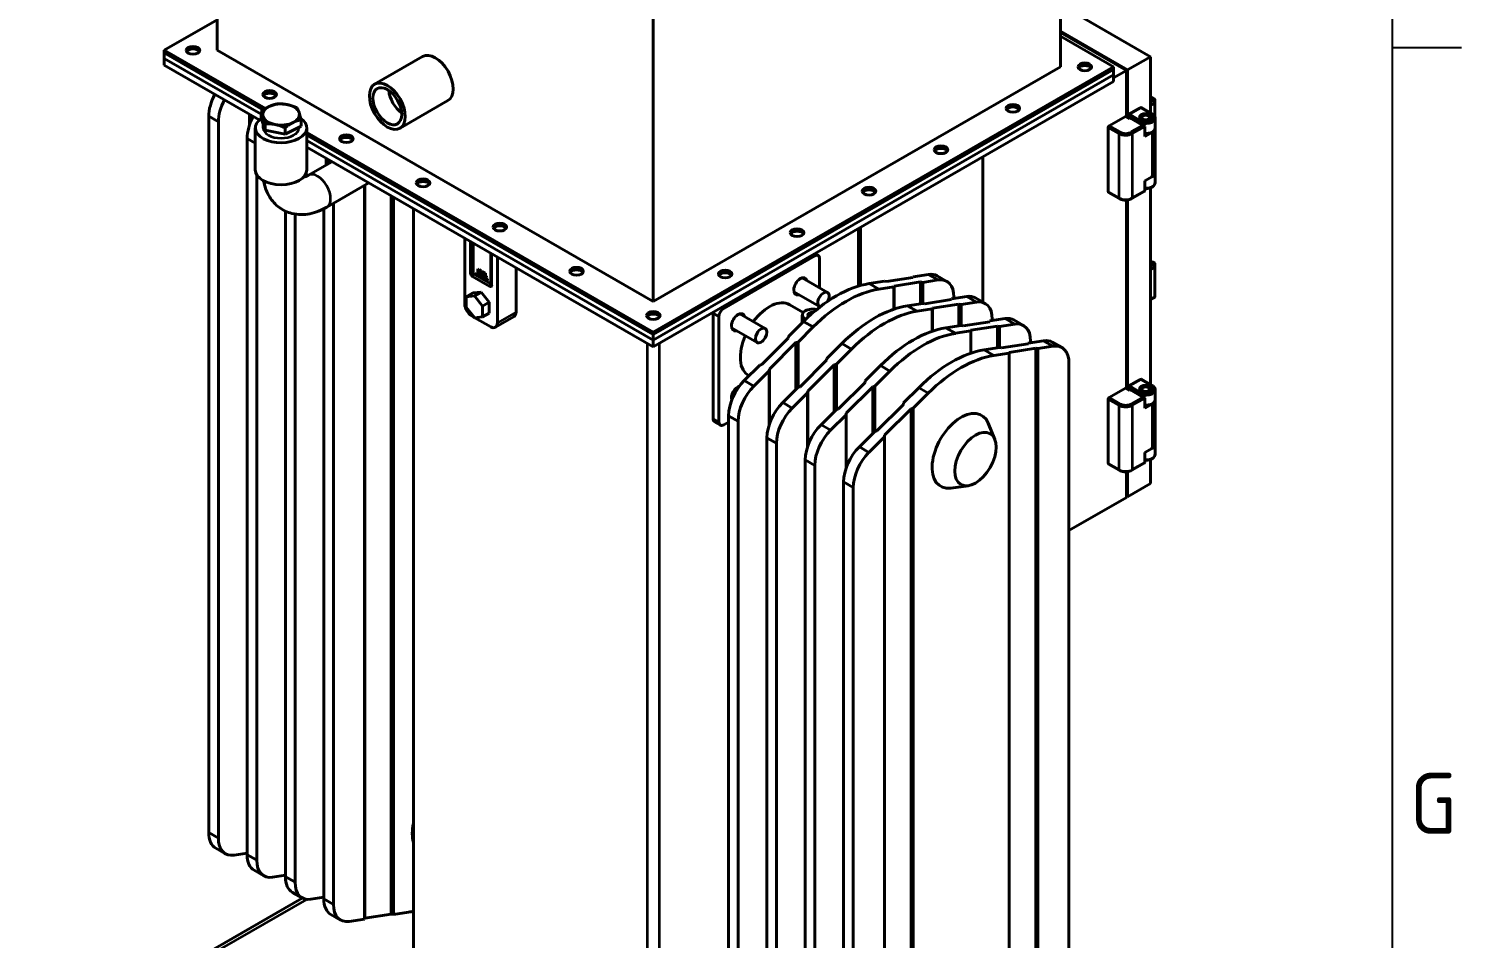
# Model space of a CAD drawing. Header units: millimetres. Extents: x 0 to 4205, y 0 to 2970.
# Drawn here: x 3769.9 to 4122, y 2379.8 to 2603.4 of the extents above; entities that cross this region are included whole.
import ezdxf

# ---------------------------------------------------------------- set-up
doc = ezdxf.new("R2010")
doc.units = ezdxf.units.MM
doc.header["$LTSCALE"] = 5
doc.layers.get('0').update_dxf_attribs({"color": 3, "lineweight": 25})
for name, color, linetype, lineweight in [('가시적인 것(ISO)', 3, 'Continuous', 40), ('가시적인 좁은 것(ISO)', 3, 'Continuous', 35), ('경계(ISO)', 7, 'Continuous', 25)]:
    doc.layers.add(name, color=color, linetype=linetype, lineweight=lineweight)
doc.styles.add('문자 텍스트_M2B', font='isocp.shx')

# ---------------------------------------------------------------- blocks, each defined once
blk = doc.blocks.new('경계 Default Border')
at = {"layer": '경계(ISO)'}
blk.add_line((821, 519.75), (824.4, 519.75), dxfattribs=at)
at = {"layer": '경계(ISO)', "flags": 128}
blk.add_lwpolyline([(20, 20), (20, 574), (821, 574), (821, 20), (20, 20)], dxfattribs=at)
at = {"layer": '경계(ISO)', "color": 2, "insert": (821.878, 481.096), "char_height": 3, "attachment_point": 7, "style": '문자 텍스트_M2B'}
blk.add_mtext('G', dxfattribs=at)

msp = doc.modelspace()

# ---------------------------------------------------------------- linework, layer by layer
at = {"layer": '가시적인 것(ISO)'}
for p, q in [((3816.236, 2598.025), (3816.236, 2665.176)), ((4023.465, 2593.953), (4023.465, 2661.104)), ((3923.386, 2536.322), (3923.386, 2606.03)), ((4045.598, 2596.465), (4023.465, 2609.21)), ((3803.178, 2598.025), (3816.236, 2605.545)), ((4023.465, 2602.695), (4039.941, 2593.207)), ((4023.465, 2602.423), (4039.705, 2593.072)), ((4023.465, 2601.473), (4036.523, 2593.953)), ((3803.178, 2597.399), (3803.178, 2598.025)), ((3828.07, 2583.691), (3803.178, 2598.025)), ((3803.178, 2596.036), (3803.178, 2597.399)), ((3827.578, 2583.348), (3803.178, 2597.399)), ((3827.578, 2583.348), (3803.178, 2597.399)), ((3827, 2582.318), (3803.178, 2596.036)), ((3803.178, 2594.401), (3803.178, 2596.036)), ((3827, 2582.318), (3803.178, 2596.036)), ((3923.386, 2536.322), (3816.236, 2598.025)), ((3866.692, 2596.489), (3854.907, 2589.703)), ((4039.941, 2593.207), (4045.598, 2596.465)), ((4045.598, 2582.69), (4045.598, 2596.465)), ((3803.178, 2594.401), (3826.563, 2580.935)), ((4023.465, 2593.953), (3923.386, 2536.322)), ((4036.523, 2593.953), (3923.386, 2528.802)), ((4036.523, 2593.327), (3923.386, 2528.175)), ((4036.523, 2593.327), (3923.386, 2528.175)), ((4036.523, 2591.964), (3923.386, 2526.813)), ((4036.523, 2591.964), (3923.386, 2526.813)), ((4036.523, 2593.327), (4036.523, 2593.953)), ((4036.523, 2591.964), (4036.523, 2593.327)), ((4036.523, 2591.239), (4039.705, 2593.072)), ((4036.523, 2590.329), (4036.523, 2591.964)), ((4039.705, 2593.072), (4039.705, 2581.628)), ((4039.941, 2581.492), (4039.941, 2593.207)), ((3923.386, 2525.178), (4036.523, 2590.329)), ((3872.93, 2585.657), (3861.145, 2578.87)), ((4046.164, 2586.315), (4045.598, 2586.641)), ((4046.625, 2586.048), (4046.164, 2586.315)), ((4046.658, 2585.99), (4046.658, 2585.072)), ((4046.658, 2581.783), (4046.658, 2585.072)), ((3814.138, 2405.788), (3814.138, 2581.814)), ((3824.155, 2579.694), (3824.155, 2582.321)), ((3824.201, 2582.295), (3824.201, 2579.826)), ((3827, 2581.321), (3827, 2582.9)), ((3827.983, 2578.383), (3827, 2581.321)), ((4039.469, 2581.764), (4035.463, 2579.456)), ((4040.412, 2581.221), (4039.469, 2581.764)), ((4040.177, 2582.306), (4043.005, 2583.935)), ((4040.177, 2581.898), (4040.177, 2582.306)), ((4040.177, 2582.306), (4040.315, 2582.226)), ((4040.177, 2581.898), (4040.177, 2581.357)), ((4043.241, 2583.935), (4040.412, 2582.307)), ((4040.648, 2581.357), (4040.412, 2581.221)), ((4044.045, 2579.513), (4040.814, 2581.373)), ((4043.005, 2583.935), (4043.122, 2583.867)), ((4043.407, 2583.952), (4046, 2582.459)), ((4043.709, 2581.897), (4043.473, 2581.76)), ((4045.129, 2581.897), (4045.366, 2581.76)), ((4046.753, 2578.944), (4046.753, 2581.355)), ((3816.495, 2580.457), (3816.495, 2404.431)), ((3825.577, 2568.625), (3825.577, 2578.98)), ((3827.509, 2578.924), (3827.472, 2579.911)), ((3827.983, 2578.383), (3827.983, 2579.962)), ((3832.894, 2577.405), (3827.983, 2578.383)), ((3836.821, 2579.364), (3832.894, 2577.405)), ((3832.894, 2577.405), (3832.894, 2578.984)), ((3836.311, 2578.924), (3836.318, 2579.113)), ((3836.821, 2579.364), (3836.821, 2580.943)), ((3838.243, 2568.625), (3838.243, 2578.98)), ((3923.386, 2528.802), (3838.243, 2577.833)), ((4035.227, 2579.048), (4035.227, 2563.242)), ((4044.184, 2576.867), (4044.184, 2579.319)), ((4046.069, 2577.953), (4044.184, 2576.867)), ((4046.753, 2578.903), (4046.753, 2568.002)), ((3823.566, 2400.359), (3823.566, 2576.385)), ((3923.386, 2528.175), (3838.243, 2577.206)), ((3923.386, 2528.175), (3838.243, 2577.206)), ((3923.386, 2526.813), (3838.243, 2575.843)), ((3923.386, 2526.813), (3838.243, 2575.843)), ((3838.243, 2574.208), (3923.386, 2525.178)), ((3844.398, 2570.664), (3838.628, 2567.342)), ((3843.012, 2569.866), (3843.012, 2571.462)), ((3843.057, 2571.436), (3843.057, 2569.892)), ((4004.35, 2571.802), (4004.35, 2536.188)), ((3825.923, 2567.435), (3825.923, 2399.001)), ((4044.184, 2565.966), (4046.069, 2567.052)), ((4046.753, 2565.55), (4046.753, 2567.961)), ((3853.482, 2565.433), (3843.153, 2559.485)), ((3852.44, 2384.56), (3852.44, 2564.833)), ((3852.485, 2564.859), (3852.485, 2384.739)), ((4044.184, 2563.514), (4044.184, 2565.966)), ((4045.598, 2515.924), (4045.598, 2564.261)), ((3844.779, 2560.421), (3844.779, 2388.143)), ((3858.994, 2385.748), (3858.994, 2562.259)), ((3859.511, 2561.961), (3859.511, 2385.656)), ((4035.296, 2563.089), (4037.889, 2561.596)), ((4039.705, 2561.221), (4039.705, 2514.862)), ((4039.941, 2514.726), (4039.941, 2561.244)), ((4044.045, 2563.32), (4041.05, 2561.596)), ((3832.994, 2394.929), (3832.994, 2558.498)), ((3835.351, 2557.784), (3835.351, 2393.572)), ((3842.422, 2389.5), (3842.422, 2559.089)), ((3864.461, 2360.446), (3864.461, 2559.111)), ((3974.357, 2540.242), (3974.357, 2554.53)), ((3877.071, 2551.849), (3877.071, 2535.654)), ((3878.485, 2543.288), (3878.485, 2551.035)), ((3879.129, 2550.664), (3879.129, 2543.189)), ((3883.498, 2540.673), (3883.498, 2548.148)), ((3883.67, 2548.049), (3883.67, 2540.302)), ((3885.084, 2531.039), (3885.084, 2547.234)), ((3963.102, 2547.515), (3940.71, 2534.62)), ((3963.934, 2547.596), (3963.125, 2548.062)), ((3964.28, 2539.622), (3964.28, 2546.831)), ((4046.164, 2545.983), (4045.598, 2546.309)), ((4046.625, 2545.716), (4046.164, 2545.983)), ((3883.199, 2540.028), (3878.956, 2542.471)), ((3879.192, 2543.079), (3883.435, 2540.636)), ((3879.958, 2543.46), (3879.934, 2543.447)), ((3879.934, 2543.447), (3879.934, 2543.038)), ((3882.645, 2541.886), (3879.934, 2543.447)), ((3879.934, 2543.038), (3882.645, 2541.477)), ((3879.958, 2543.46), (3882.669, 2541.9)), ((3880.273, 2544.328), (3880.25, 2544.314)), ((3880.25, 2544.314), (3880.25, 2543.633)), ((3880.328, 2544.269), (3880.25, 2544.314)), ((3880.25, 2543.633), (3880.591, 2543.437)), ((3880.273, 2544.328), (3880.352, 2544.283)), ((3880.352, 2544.283), (3880.328, 2544.269)), ((3880.328, 2543.669), (3880.328, 2544.269)), ((3880.352, 2543.682), (3880.328, 2543.669)), ((3880.591, 2543.517), (3880.328, 2543.669)), ((3880.352, 2544.283), (3880.352, 2543.682)), ((3880.352, 2543.682), (3880.615, 2543.531)), ((3880.615, 2543.531), (3880.591, 2543.517)), ((3880.591, 2543.437), (3880.591, 2543.517)), ((3880.615, 2543.45), (3880.591, 2543.437)), ((3880.615, 2543.531), (3880.615, 2543.45)), ((3880.676, 2544.096), (3880.653, 2544.082)), ((3881.022, 2543.87), (3880.653, 2544.082)), ((3880.653, 2544.082), (3880.653, 2543.401)), ((3880.653, 2543.401), (3881.022, 2543.189)), ((3880.676, 2544.096), (3881.045, 2543.884)), ((3880.731, 2543.957), (3881.022, 2543.789)), ((3880.731, 2543.77), (3880.731, 2543.957)), ((3880.755, 2543.784), (3880.731, 2543.77)), ((3881.002, 2543.614), (3880.731, 2543.77)), ((3880.731, 2543.689), (3881.002, 2543.534)), ((3880.731, 2543.437), (3880.731, 2543.689)), ((3880.755, 2543.45), (3880.731, 2543.437)), ((3881.022, 2543.269), (3880.731, 2543.437)), ((3880.755, 2543.943), (3880.755, 2543.784)), ((3880.755, 2543.784), (3881.026, 2543.628)), ((3880.755, 2543.676), (3880.755, 2543.45)), ((3880.755, 2543.45), (3881.045, 2543.283)), ((3881.026, 2543.628), (3881.002, 2543.614)), ((3881.002, 2543.534), (3881.002, 2543.614)), ((3881.026, 2543.547), (3881.002, 2543.534)), ((3881.045, 2543.884), (3881.022, 2543.87)), ((3881.022, 2543.789), (3881.022, 2543.87)), ((3881.045, 2543.803), (3881.022, 2543.789)), ((3881.045, 2543.283), (3881.022, 2543.269)), ((3881.022, 2543.189), (3881.022, 2543.269)), ((3881.045, 2543.202), (3881.022, 2543.189)), ((3881.026, 2543.628), (3881.026, 2543.547)), ((3881.068, 2543.87), (3881.044, 2543.857)), ((3881.044, 2543.857), (3881.247, 2543.059)), ((3881.129, 2543.808), (3881.044, 2543.857)), ((3881.045, 2543.884), (3881.045, 2543.857)), ((3881.045, 2543.854), (3881.045, 2543.803)), ((3881.045, 2543.283), (3881.045, 2543.202)), ((3881.068, 2543.87), (3881.152, 2543.822)), ((3881.152, 2543.822), (3881.129, 2543.808)), ((3881.292, 2543.149), (3881.129, 2543.808)), ((3881.152, 2543.822), (3881.308, 2543.194)), ((3881.247, 2543.059), (3881.332, 2543.01)), ((3881.455, 2543.62), (3881.292, 2543.149)), ((3881.332, 2543.01), (3881.535, 2543.574)), ((3881.356, 2543.024), (3881.332, 2543.01)), ((3881.558, 2543.588), (3881.356, 2543.024)), ((3881.479, 2543.634), (3881.455, 2543.62)), ((3881.535, 2543.574), (3881.455, 2543.62)), ((3881.479, 2543.634), (3881.558, 2543.588)), ((3881.558, 2543.588), (3881.535, 2543.574)), ((3881.615, 2543.556), (3881.591, 2543.542)), ((3881.96, 2543.33), (3881.591, 2543.542)), ((3881.591, 2543.542), (3881.591, 2542.861)), ((3881.591, 2542.861), (3881.96, 2542.648)), ((3881.615, 2543.556), (3881.983, 2543.343)), ((3881.67, 2543.416), (3881.96, 2543.249)), ((3881.67, 2543.23), (3881.67, 2543.416)), ((3881.693, 2543.243), (3881.67, 2543.23)), ((3881.94, 2543.074), (3881.67, 2543.23)), ((3881.67, 2543.149), (3881.94, 2542.993)), ((3881.67, 2542.896), (3881.67, 2543.149)), ((3881.693, 2542.91), (3881.67, 2542.896)), ((3881.96, 2542.729), (3881.67, 2542.896)), ((3881.693, 2543.403), (3881.693, 2543.243)), ((3881.693, 2543.243), (3881.964, 2543.087)), ((3881.693, 2543.136), (3881.693, 2542.91)), ((3881.693, 2542.91), (3881.983, 2542.743)), ((3881.964, 2543.087), (3881.94, 2543.074)), ((3881.94, 2542.993), (3881.94, 2543.074)), ((3881.964, 2543.007), (3881.94, 2542.993)), ((3881.983, 2543.343), (3881.96, 2543.33)), ((3881.96, 2543.249), (3881.96, 2543.33)), ((3881.983, 2543.263), (3881.96, 2543.249)), ((3881.983, 2542.743), (3881.96, 2542.729)), ((3881.96, 2542.648), (3881.96, 2542.729)), ((3881.983, 2542.662), (3881.96, 2542.648)), ((3881.964, 2543.087), (3881.964, 2543.007)), ((3881.983, 2543.343), (3881.983, 2543.263)), ((3881.983, 2542.743), (3881.983, 2542.662)), ((3882.069, 2543.294), (3882.046, 2543.28)), ((3882.046, 2543.28), (3882.046, 2542.599)), ((3882.124, 2543.235), (3882.046, 2543.28)), ((3882.046, 2542.599), (3882.387, 2542.402)), ((3882.069, 2543.294), (3882.148, 2543.249)), ((3882.148, 2543.249), (3882.124, 2543.235)), ((3882.124, 2542.634), (3882.124, 2543.235)), ((3882.148, 2542.648), (3882.124, 2542.634)), ((3882.387, 2542.483), (3882.124, 2542.634)), ((3882.148, 2543.249), (3882.148, 2542.648)), ((3882.148, 2542.648), (3882.411, 2542.496)), ((3882.411, 2542.496), (3882.387, 2542.483)), ((3882.387, 2542.402), (3882.387, 2542.483)), ((3882.411, 2542.416), (3882.387, 2542.402)), ((3882.411, 2542.496), (3882.411, 2542.416)), ((3889.681, 2544.587), (3889.681, 2533.686)), ((3987.261, 2542.37), (3991.045, 2542.957)), ((3995.545, 2541.258), (3993.188, 2542.616)), ((4046.658, 2545.658), (4046.658, 2544.74)), ((4046.658, 2537.427), (4046.658, 2544.74)), ((3882.669, 2541.9), (3882.645, 2541.886)), ((3882.645, 2541.477), (3882.645, 2541.886)), ((3882.669, 2541.491), (3882.645, 2541.477)), ((3882.669, 2541.9), (3882.669, 2541.491)), ((3966.221, 2538.504), (3959.962, 2542.108)), ((3976.467, 2540.696), (3980.19, 2541.274)), ((3982.547, 2539.917), (3978.824, 2539.339)), ((3980.707, 2541.182), (3980.19, 2541.274)), ((3987.216, 2542.191), (3980.707, 2541.182)), ((3982.547, 2539.917), (3982.593, 2540.096)), ((3982.547, 2534.432), (3982.547, 2539.917)), ((3982.593, 2540.096), (3989.102, 2541.105)), ((3982.593, 2534.448), (3982.593, 2540.096)), ((3987.261, 2542.37), (3987.216, 2542.191)), ((3989.102, 2541.105), (3989.102, 2535.764)), ((3989.102, 2541.105), (3989.618, 2541.013)), ((3993.402, 2541.599), (3989.618, 2541.013)), ((3989.618, 2541.013), (3989.618, 2535.845)), ((3879.074, 2538.427), (3877.424, 2537.477)), ((3879.428, 2537.66), (3877.424, 2537.477)), ((3877.424, 2537.477), (3877.424, 2534.802)), ((3879.074, 2538.427), (3881.078, 2538.611)), ((3881.078, 2538.611), (3879.428, 2537.66)), ((3881.431, 2535.169), (3879.428, 2537.66)), ((3881.078, 2538.611), (3883.081, 2536.119)), ((3883.081, 2536.119), (3881.431, 2535.169)), ((3883.081, 2536.119), (3883.081, 2533.445)), ((3960.247, 2533.593), (3956.938, 2535.498)), ((3964.225, 2535.038), (3957.966, 2538.642)), ((3985.895, 2535.267), (3989.618, 2535.845)), ((3990.135, 2535.752), (3989.618, 2535.845)), ((3996.644, 2536.762), (3990.135, 2535.752)), ((3992.021, 2534.667), (3998.53, 2535.676)), ((3996.69, 2536.941), (3996.644, 2536.762)), ((3996.69, 2536.941), (4000.473, 2537.527)), ((3997.279, 2537.032), (3997.279, 2537.43)), ((3998.53, 2535.676), (3998.53, 2530.335)), ((3998.53, 2535.676), (3999.047, 2535.584)), ((4002.83, 2536.17), (3999.047, 2535.584)), ((3999.047, 2535.584), (3999.047, 2530.415)), ((4004.973, 2535.829), (4002.616, 2537.186)), ((4046.164, 2537.102), (4045.598, 2536.776)), ((4046.625, 2537.369), (4046.164, 2537.102)), ((3877.424, 2534.802), (3879.428, 2532.311)), ((3878.721, 2532.797), (3879.31, 2532.457)), ((3879.428, 2532.311), (3881.431, 2532.495)), ((3879.545, 2532.322), (3883.435, 2530.082)), ((3881.431, 2532.495), (3881.431, 2535.169)), ((3883.081, 2533.445), (3881.431, 2532.495)), ((3884.599, 2529.968), (3889.195, 2532.614)), ((3938.117, 2507.504), (3938.117, 2533.393)), ((3939.532, 2532.579), (3939.532, 2506.69)), ((3950.901, 2529.681), (3944.642, 2533.286)), ((3960.013, 2531.082), (3960.013, 2532.984)), ((3964.28, 2534.902), (3964.28, 2535.009)), ((3991.975, 2534.487), (3988.252, 2533.91)), ((3991.975, 2534.487), (3992.021, 2534.667)), ((3991.975, 2529.003), (3991.975, 2534.487)), ((3992.021, 2529.018), (3992.021, 2534.667)), ((4006.118, 2531.512), (4009.901, 2532.098)), ((4006.707, 2531.603), (4006.707, 2532.001)), ((3923.386, 2528.175), (3923.386, 2528.802)), ((3948.905, 2526.215), (3942.646, 2529.819)), ((3956.62, 2527.701), (3960.344, 2531.412)), ((3962.701, 2530.055), (3958.977, 2526.343)), ((3995.323, 2529.838), (3999.047, 2530.415)), ((4001.404, 2529.058), (3997.68, 2528.481)), ((3999.563, 2530.323), (3999.047, 2530.415)), ((4006.072, 2531.332), (3999.563, 2530.323)), ((4001.404, 2529.058), (4001.449, 2529.237)), ((4001.404, 2523.574), (4001.404, 2529.058)), ((4001.449, 2529.237), (4007.958, 2530.246)), ((4001.449, 2523.589), (4001.449, 2529.237)), ((4006.118, 2531.512), (4006.072, 2531.332)), ((4007.958, 2530.246), (4007.958, 2524.906)), ((4007.958, 2530.246), (4008.475, 2530.154)), ((4012.258, 2530.741), (4008.475, 2530.154)), ((4008.475, 2530.154), (4008.475, 2524.986)), ((4014.401, 2530.4), (4012.044, 2531.757)), ((3923.386, 2526.813), (3923.386, 2528.175)), ((3923.386, 2525.178), (3923.386, 2526.813)), ((3956.575, 2527.285), (3950.066, 2520.797)), ((3951.951, 2519.711), (3958.461, 2526.199)), ((3956.62, 2527.701), (3956.575, 2527.285)), ((3958.461, 2526.199), (3958.977, 2526.343)), ((3958.461, 2526.199), (3958.461, 2514.709)), ((3958.977, 2526.343), (3958.977, 2515.224)), ((3966.048, 2522.271), (3969.772, 2525.983)), ((4004.751, 2524.409), (4008.475, 2524.986)), ((4008.991, 2524.894), (4008.475, 2524.986)), ((4015.5, 2525.903), (4008.991, 2524.894)), ((4010.877, 2523.808), (4017.386, 2524.817)), ((4015.546, 2526.082), (4015.5, 2525.903)), ((4015.546, 2526.082), (4019.329, 2526.669)), ((4016.135, 2526.174), (4016.135, 2526.572)), ((4017.386, 2524.817), (4017.386, 2332.566)), ((4017.386, 2524.817), (4017.903, 2524.725)), ((4021.686, 2525.312), (4017.903, 2524.725)), ((4023.829, 2524.97), (4021.472, 2526.328)), ((3966.003, 2521.856), (3959.494, 2515.368)), ((3966.048, 2522.271), (3966.003, 2521.856)), ((3972.129, 2524.625), (3968.405, 2520.914)), ((4010.832, 2523.629), (4007.108, 2523.051)), ((4010.832, 2523.629), (4010.877, 2523.808)), ((4010.832, 2325.663), (4010.832, 2523.629)), ((4010.877, 2326.078), (4010.877, 2523.808)), ((4017.903, 2524.725), (4017.903, 2332.71)), ((3945.766, 2516.882), (3949.549, 2520.653)), ((3946.897, 2518.009), (3946.874, 2518.022)), ((3951.906, 2519.296), (3948.123, 2515.525)), ((3950.066, 2520.797), (3949.549, 2520.653)), ((3951.906, 2519.296), (3951.951, 2519.711)), ((3951.906, 2506.127), (3951.906, 2519.296)), ((3951.951, 2506.259), (3951.951, 2519.711)), ((3961.379, 2514.282), (3967.889, 2520.77)), ((3967.889, 2520.77), (3968.405, 2520.914)), ((3967.889, 2520.77), (3967.889, 2509.28)), ((3968.405, 2520.914), (3968.405, 2509.794)), ((3975.476, 2516.842), (3979.2, 2520.553)), ((3981.557, 2519.196), (3977.833, 2515.485)), ((4025.563, 2345.116), (4025.563, 2521.142)), ((3955.194, 2511.453), (3958.977, 2515.224)), ((3959.494, 2515.368), (3958.977, 2515.224)), ((3961.334, 2513.866), (3961.379, 2514.282)), ((3961.379, 2500.83), (3961.379, 2514.282)), ((3975.431, 2516.426), (3968.922, 2509.939)), ((3970.807, 2508.853), (3977.317, 2515.341)), ((3975.476, 2516.842), (3975.431, 2516.426)), ((3977.317, 2515.341), (3977.833, 2515.485)), ((3977.317, 2515.341), (3977.317, 2503.85)), ((3977.833, 2515.485), (3977.833, 2504.365)), ((3984.904, 2511.413), (3988.628, 2515.124)), ((4039.469, 2514.997), (4035.463, 2512.69)), ((4040.412, 2514.454), (4039.469, 2514.997)), ((4040.177, 2515.54), (4043.005, 2517.169)), ((4040.177, 2515.132), (4040.177, 2515.54)), ((4040.177, 2515.54), (4040.315, 2515.46)), ((4040.177, 2515.132), (4040.177, 2514.59)), ((4043.241, 2517.169), (4040.412, 2515.54)), ((4040.648, 2514.59), (4040.412, 2514.454)), ((4044.045, 2512.746), (4040.814, 2514.607)), ((4043.005, 2517.169), (4043.122, 2517.101)), ((4043.407, 2517.185), (4046, 2515.692)), ((4043.709, 2515.131), (4043.473, 2514.994)), ((4045.129, 2515.131), (4045.366, 2514.994)), ((4046.753, 2512.177), (4046.753, 2514.589)), ((3942.671, 2512.091), (3942.646, 2512.106)), ((3961.334, 2513.866), (3957.551, 2510.096)), ((3961.334, 2500.698), (3961.334, 2513.866)), ((3984.859, 2510.997), (3978.35, 2504.509)), ((3984.904, 2511.413), (3984.859, 2510.997)), ((3990.985, 2513.767), (3987.261, 2510.055)), ((4035.227, 2512.282), (4035.227, 2496.476)), ((4044.184, 2510.1), (4044.184, 2512.553)), ((4046.069, 2511.186), (4044.184, 2510.1)), ((4046.753, 2512.136), (4046.753, 2501.236)), ((3941.889, 2332.221), (3941.889, 2508.248)), ((3964.622, 2506.024), (3968.405, 2509.794)), ((3970.762, 2508.437), (3966.979, 2504.667)), ((3968.922, 2509.939), (3968.405, 2509.794)), ((3970.762, 2508.437), (3970.807, 2508.853)), ((3970.762, 2495.269), (3970.762, 2508.437)), ((3970.807, 2495.4), (3970.807, 2508.853)), ((3980.236, 2503.424), (3986.745, 2509.911)), ((3986.745, 2509.911), (3987.261, 2510.055)), ((3986.745, 2509.911), (3986.745, 2312.182)), ((3987.261, 2510.055), (3987.261, 2312.09)), ((3939.879, 2505.924), (3938.464, 2506.739)), ((3940.71, 2506.006), (3941.889, 2506.685)), ((3944.246, 2506.89), (3944.246, 2330.864)), ((3974.05, 2500.595), (3977.833, 2504.365)), ((3978.35, 2504.509), (3977.833, 2504.365)), ((4007.334, 2502.42), (4005.704, 2506.398)), ((3951.317, 2326.792), (3951.317, 2502.818)), ((3953.674, 2501.461), (3953.674, 2325.435)), ((3980.19, 2503.008), (3976.407, 2499.237)), ((3980.19, 2503.008), (3980.236, 2503.424)), ((3980.19, 2310.993), (3980.19, 2503.008)), ((3980.236, 2311.173), (3980.236, 2503.424)), ((4044.184, 2499.2), (4046.069, 2500.286)), ((4046.753, 2498.783), (4046.753, 2501.195)), ((3960.745, 2321.363), (3960.745, 2497.389)), ((4044.184, 2496.747), (4044.184, 2499.2)), ((4045.598, 2491.546), (4045.598, 2497.495)), ((3963.102, 2496.032), (3963.102, 2320.005)), ((4035.296, 2496.323), (4037.889, 2494.83)), ((4039.705, 2494.455), (4039.705, 2488.153)), ((4039.941, 2488.289), (4039.941, 2494.477)), ((4044.045, 2496.554), (4041.05, 2494.83)), ((3970.173, 2315.933), (3970.173, 2491.96)), ((3972.53, 2490.603), (3972.53, 2314.576)), ((4000.78, 2491.038), (3996.521, 2490.45)), ((4039.941, 2488.289), (4045.598, 2491.546)), ((4025.563, 2480.009), (4039.705, 2488.153)), ((4039.705, 2488.424), (4039.941, 2488.289)), ((3815.872, 2401.96), (3818.229, 2400.602)), ((3820.372, 2400.261), (3823.566, 2400.756)), ((3825.3, 2396.53), (3827.657, 2395.173)), ((3829.8, 2394.832), (3832.994, 2395.327)), ((3834.728, 2391.101), (3837.085, 2389.744)), ((3837.135, 2389.716), (3792.655, 2364.101)), ((3839.228, 2389.403), (3842.422, 2389.898)), ((3844.156, 2385.672), (3846.513, 2384.314)), ((3848.657, 2383.973), (3852.44, 2384.56)), ((3852.485, 2384.739), (3852.44, 2384.56)), ((3858.994, 2385.748), (3852.485, 2384.739)), ((3859.511, 2385.656), (3858.994, 2385.748)), ((3859.511, 2385.656), (3863.234, 2386.234))]:
    msp.add_line(p, q, dxfattribs=at)
for centre, start, end in [((4046.131, 2586.257), 59.92841, 60.06401), ((4046.592, 2585.99), 0, 59.92841), ((4046.131, 2545.925), 59.92841, 60.06401), ((4046.592, 2545.658), 0, 59.92841), ((4046.592, 2537.427), 300.07159, 0)]:
    msp.add_arc(centre, 0.0667, start, end, dxfattribs=at)
for centre, major_axis, ratio in [((3810.249, 2598.025), (-1.667, 0), 0.5758617), ((4029.452, 2593.953), (-1.667, 0), 0.5758617), ((3858.026, 2584.287), (-3.119, 5.416), 0.5780931), ((3858.026, 2584.287), (-2.496, 4.334), 0.5780931), ((3829.105, 2587.167), (-1.667, 0), 0.5758617), ((4011.774, 2583.774), (-1.667, 0), 0.5758617), ((4044.419, 2581.628), (1.5, 0), 0.5758617), ((4044.419, 2581.492), (1, 0), 0.5758617), ((3847.961, 2576.308), (-1.667, 0), 0.5758617), ((3994.097, 2573.594), (-1.667, 0), 0.5758617), ((3866.818, 2565.45), (-1.667, 0), 0.5758617), ((3976.419, 2563.414), (-1.667, 0), 0.5758617), ((3885.674, 2554.591), (-1.667, 0), 0.5758617), ((3958.741, 2553.234), (-1.667, 0), 0.5758617), ((3904.53, 2543.733), (-1.667, 0), 0.5758617), ((3941.064, 2543.054), (-1.667, 0), 0.5758617), ((3923.386, 2532.874), (-1.667, 0), 0.5758617), ((3949.903, 2527.948), (0.998, 1.733), 0.5780931), ((4044.419, 2514.862), (1.5, 0), 0.5758617), ((4044.419, 2514.725), (1, 0), 0.5758617), ((4002.582, 2497.578), (-3.591, -6.236), 0.5780931)]:
    msp.add_ellipse(centre, major_axis=major_axis, ratio=ratio, dxfattribs=at)
for centre, major_axis, ratio, start_param, end_param in [((3810.249, 2597.399), (-1.667, 0), 0.5758617, 3.4742221, 5.9505558), ((3810.249, 2597.399), (1.667, 0), 0.5758617, 0.3326295, 2.8089632), ((3869.811, 2591.073), (-3.119, 5.416), 0.5780931, 3.1415927, 6.2831853), ((4029.452, 2593.327), (-1.667, 0), 0.5758617, 3.4742221, 5.9505558), ((4029.452, 2593.327), (1.667, 0), 0.5758617, 0.3326295, 2.8089632), ((3820.031, 2585.208), (4.159, 7.222), 0.5780931, 1.6240219, 2.3542608), ((3822.388, 2583.85), (-4.159, -7.222), 0.5780931, 4.7656146, 5.4958534), ((3829.105, 2586.54), (-1.667, 0), 0.5758617, 3.4742221, 5.9505558), ((3829.105, 2586.54), (1.667, 0), 0.5758617, 0.3326295, 2.8089632), ((3831.91, 2582.25), (-4.5, 0), 0.5758617, 4.3792454, 5.4264429), ((3831.91, 2582.25), (4.5, 0), 0.5758617, 0.1904552, 1.2376527), ((3861.819, 2586.471), (-2.412, 4.188), 0.5780931, 0.8643981, 2.2771945), ((3829.459, 2579.778), (4.159, 7.222), 0.5780931, 1.6240219, 2.3542608), ((3831.91, 2578.98), (-6.333, 0), 0.5758617, 5.5970834, 10.1326567), ((3831.91, 2582.25), (-4.5, 0), 0.5758617, 5.4264429, 6.4736405), ((3831.91, 2582.25), (-4.5, 0), 0.5758617, 0.1904552, 1.2376527), ((3831.91, 2582.25), (4.5, 0), 0.5758617, 5.4264429, 6.4736405), ((4011.774, 2583.147), (-1.667, 0), 0.5758617, 3.4742221, 5.9505558), ((4011.774, 2583.147), (1.667, 0), 0.5758617, 0.3326295, 2.8089632), ((4040.412, 2582.034), (-0.166, -0.289), 0.5780931, 3.9250571, 5.4958534), ((4040.648, 2581.084), (0.166, 0.289), 0.5780931, 0, 0.7834645), ((4044.419, 2581.492), (-1.333, 0), 0.5758617, 2.4212129, 7.0035651), ((4044.419, 2581.219), (-1.333, 0), 0.5758617, 5.5016397, 6.1047787), ((4043.241, 2583.663), (0.166, 0.289), 0.5780931, 0, 0.7834645), ((4044.419, 2581.219), (1.333, 0), 0.5758617, 0.1784066, 0.7815456), ((3831.91, 2582.25), (4.5, 0), 0.5758617, 4.3792454, 5.4264429), ((4035.463, 2579.184), (-0.166, -0.289), 0.5780931, 3.9250571, 5.4958534), ((4043.712, 2579.319), (-0.471, 0), 0.5780931, 3.1415927, 4.712389), ((4044.419, 2578.944), (2.333, 0), 0.5758617, 4.6112011, 6.2831853), ((4044.419, 2578.903), (2.333, 0), 0.5758617, 5.4977871, 6.2983969), ((3847.961, 2575.682), (-1.667, 0), 0.5758617, 3.4742221, 5.9505558), ((3847.961, 2575.682), (1.667, 0), 0.5758617, 0.3326295, 2.8089632), ((3848.315, 2568.92), (4.159, 7.222), 0.5780931, 1.6240219, 1.7267624), ((3994.097, 2572.967), (-1.667, 0), 0.5758617, 3.4742221, 5.9505558), ((3994.097, 2572.967), (1.667, 0), 0.5758617, 0.3326295, 2.8089632), ((3831.91, 2568.625), (6.333, 0), 0.5758617, 3.1415927, 6.2831853), ((4044.419, 2567.961), (2.333, 0), 0.5758617, 5.2899931, 6.2983969), ((4044.419, 2568.002), (2.333, 0), 0.5758617, 5.4977871, 6.2831853), ((3866.818, 2564.823), (-1.667, 0), 0.5758617, 3.4742221, 5.9505558), ((3866.818, 2564.823), (1.667, 0), 0.5758617, 0.3326295, 2.8089632), ((3976.419, 2562.787), (-1.667, 0), 0.5758617, 3.4742221, 5.9505558), ((3976.419, 2562.787), (1.667, 0), 0.5758617, 0.3326295, 2.8089632), ((4043.712, 2563.514), (-0.471, 0), 0.5780931, 2.3542608, 3.1415927), ((4035.463, 2563.378), (-0.166, -0.289), 0.5780931, 5.4958534, 6.2831853), ((3885.674, 2553.964), (-1.667, 0), 0.5758617, 3.4742221, 5.9505558), ((3885.674, 2553.964), (1.667, 0), 0.5758617, 0.3326295, 2.8089632), ((3958.741, 2552.607), (-1.667, 0), 0.5758617, 3.4742221, 5.9505558), ((3958.741, 2552.607), (1.667, 0), 0.5758617, 0.3326295, 2.8089632), ((3963.102, 2546.152), (0.832, 1.444), 0.5780931, 5.4958534, 7.0666498), ((3878.956, 2543.016), (-0.333, 0.578), 0.5780931, 0.7873319, 2.3581282), ((3879.192, 2543.152), (0.0446, -0.0774), 0.5780931, 3.9289245, 5.4997209), ((3904.53, 2543.106), (-1.667, 0), 0.5758617, 3.4742221, 5.9505558), ((3904.53, 2543.106), (1.667, 0), 0.5758617, 0.3326295, 2.8089632), ((3941.064, 2542.427), (-1.667, 0), 0.5758617, 3.4742221, 5.9505558), ((3941.064, 2542.427), (1.667, 0), 0.5758617, 0.3326295, 2.8089632), ((3959.566, 2540.028), (-1.164, -2.022), 0.5780931, 2.6004931, 6.8242848), ((3989.029, 2535.394), (4.159, 7.222), 0.5780931, 0, 0.4343986), ((3883.199, 2540.573), (0.333, -0.578), 0.5780931, 5.4997209, 7.0705172), ((3883.435, 2540.709), (0.0446, -0.0774), 0.5780931, 5.4997209, 7.0705172), ((3968.405, 2510.446), (16.634, 28.886), 0.5780931, 0.4343986, 1.1325303), ((3970.762, 2509.089), (-16.634, -28.886), 0.5780931, 3.5759913, 4.274123), ((3991.386, 2534.037), (4.159, 7.222), 0.5780931, 5.4958534, 6.7175839), ((3878.721, 2534.704), (-1.164, 2.022), 0.5780931, 0.7873319, 2.3581282), ((3951.906, 2526.76), (5.032, 8.738), 0.5780931, 0, 1.3681265), ((3965.223, 2536.771), (-0.998, -1.733), 0.5780931, 1.6878623, 6.4220978), ((3998.457, 2529.965), (4.159, 7.222), 0.5780931, 0, 0.4343986), ((4000.814, 2528.608), (4.159, 7.222), 0.5780931, 5.4958534, 6.7175839), ((3888.031, 2534.636), (1.164, -2.022), 0.5780931, 0, 0.7873319), ((3923.386, 2532.247), (-1.667, 0), 0.5758617, 3.4742221, 5.9505558), ((3923.386, 2532.247), (1.667, 0), 0.5758617, 0.3326295, 2.8089632), ((3939.296, 2534.072), (0.832, 1.444), 0.5780931, 2.1564748, 2.3542608), ((3940.71, 2533.257), (-0.832, -1.444), 0.5780931, 3.9250571, 5.4958534), ((3944.246, 2531.206), (-1.164, -2.022), 0.5780931, 2.6004931, 6.8242848), ((3962.513, 2532.984), (-2.5, 0), 0.5758617, 4.2941959, 7.1262345), ((3962.513, 2532.984), (-1.108, 0), 0.5758617, 4.5324891, 6.8892437), ((3977.833, 2505.017), (16.634, 28.886), 0.5780931, 0.4343986, 1.1325303), ((3980.19, 2503.659), (-16.634, -28.886), 0.5780931, 3.5759913, 4.274123), ((4007.885, 2524.536), (4.159, 7.222), 0.5780931, 0, 0.4343986), ((3883.435, 2531.99), (1.164, -2.022), 0.5780931, 5.4997209, 7.0705172), ((3987.261, 2499.588), (16.634, 28.886), 0.5780931, 0.4343986, 1.1325303), ((3989.618, 2498.23), (-16.634, -28.886), 0.5780931, 3.5759913, 4.274123), ((4010.242, 2523.178), (4.159, 7.222), 0.5780931, 5.4958534, 6.7175839), ((3951.906, 2526.76), (-5.032, -8.738), 0.5780931, 4.9090635, 6.2831853), ((4017.313, 2519.106), (4.159, 7.222), 0.5780931, 0, 0.4343986), ((4019.67, 2517.749), (4.159, 7.222), 0.5780931, 5.4958534, 6.7175839), ((3996.69, 2494.158), (16.634, 28.886), 0.5780931, 0.4343986, 1.1325303), ((3999.047, 2492.801), (-16.634, -28.886), 0.5780931, 3.5759913, 4.274123), ((3947.781, 2511.641), (4.159, 7.222), 0.5780931, 1.1325303, 2.3542608), ((3944.246, 2513.492), (1.164, 2.022), 0.5780931, 0.5573969, 2.6306278), ((3950.138, 2510.284), (-4.159, -7.222), 0.5780931, 4.274123, 5.4958534), ((4040.412, 2515.268), (-0.166, -0.289), 0.5780931, 3.9250571, 5.4958534), ((4040.648, 2514.318), (0.166, 0.289), 0.5780931, 0, 0.7834645), ((4044.419, 2514.725), (-1.333, 0), 0.5758617, 2.4212129, 7.0035651), ((4044.419, 2514.453), (-1.333, 0), 0.5758617, 5.5016397, 6.1047787), ((4043.241, 2516.897), (0.166, 0.289), 0.5780931, 0, 0.7834645), ((4044.419, 2514.453), (1.333, 0), 0.5758617, 0.1784066, 0.7815456), ((3957.209, 2506.212), (4.159, 7.222), 0.5780931, 1.1325303, 2.3542608), ((4035.463, 2512.417), (-0.166, -0.289), 0.5780931, 3.9250571, 5.4958534), ((4043.712, 2512.553), (-0.471, 0), 0.5780931, 3.1415927, 4.712389), ((4044.419, 2512.177), (2.333, 0), 0.5758617, 4.6112011, 6.2831853), ((4044.419, 2512.136), (2.333, 0), 0.5758617, 5.4977871, 6.2983969), ((3939.296, 2508.183), (-0.832, -1.444), 0.5780931, 5.4958534, 6.2831853), ((3959.566, 2504.854), (-4.159, -7.222), 0.5780931, 4.274123, 5.4958534), ((3999.047, 2499.614), (-5.032, -8.738), 0.5780931, 2.7201942, 6.7045838), ((3940.71, 2507.368), (-0.832, -1.444), 0.5780931, 5.4958534, 7.0666498), ((3966.637, 2500.782), (4.159, 7.222), 0.5780931, 1.1325303, 2.3542608), ((3968.994, 2499.425), (-4.159, -7.222), 0.5780931, 4.274123, 5.4958534), ((3976.066, 2495.353), (4.159, 7.222), 0.5780931, 1.1325303, 2.3542608), ((4044.419, 2501.195), (2.333, 0), 0.5758617, 5.2899931, 6.2983969), ((4044.419, 2501.236), (2.333, 0), 0.5758617, 5.4977871, 6.2831853), ((3978.423, 2493.996), (-4.159, -7.222), 0.5780931, 4.274123, 5.4958534), ((4043.712, 2496.747), (-0.471, 0), 0.5780931, 2.3542608, 3.1415927), ((4035.463, 2496.611), (-0.166, -0.289), 0.5780931, 5.4958534, 6.2831853), ((3820.031, 2409.181), (-4.159, -7.222), 0.5780931, 5.4958534, 6.2831853), ((3871.296, 2409.671), (5.032, 8.738), 0.5780931, 2.0657817, 2.6427398), ((3822.388, 2407.824), (-4.159, -7.222), 0.5780931, 5.4958534, 6.7175839), ((3829.459, 2403.752), (-4.159, -7.222), 0.5780931, 5.4958534, 6.2831853), ((3831.816, 2402.395), (-4.159, -7.222), 0.5780931, 5.4958534, 6.7175839), ((3838.887, 2398.323), (-4.159, -7.222), 0.5780931, 5.4958534, 6.2831853), ((3841.244, 2396.965), (-4.159, -7.222), 0.5780931, 5.4958534, 6.7175839), ((3848.315, 2392.893), (-4.159, -7.222), 0.5780931, 5.4958534, 6.2831853), ((3850.672, 2391.536), (-4.159, -7.222), 0.5780931, 5.4958534, 6.7175839), ((3871.296, 2416.484), (16.634, 28.886), 0.5780931, 3.5759913, 3.6308303)]:
    msp.add_ellipse(centre, major_axis=major_axis, ratio=ratio, start_param=start_param, end_param=end_param, dxfattribs=at)
for points, weights in [([(3830.926, 2584.86), (3829.874, 2584.663), (3828.963, 2584.209)], [1.10017793758, 1.08870427445, 1]), ([(3833.382, 2584.699), (3832.242, 2584.926), (3830.926, 2584.86)], [1, 1.08870427445, 1.10017793758]), ([(3835.837, 2583.881), (3834.521, 2584.472), (3833.382, 2584.699)], [1.10017793758, 1.08870427445, 1]), ([(3828.963, 2584.209), (3828.052, 2583.754), (3827, 2582.9)], [1, 1.08870427445, 1.10017793758]), ([(3827, 2582.9), (3827.263, 2582.442), (3827.491, 2581.76)], [1.10017793758, 1.08870427445, 1]), ([(3827.491, 2581.76), (3827.72, 2581.078), (3827.983, 2579.962)], [1, 1.08870427445, 1.10017793758]), ([(3836.329, 2582.741), (3836.1, 2583.423), (3835.837, 2583.881)], [1, 1.08870427445, 1.10017793758]), ([(3836.821, 2580.943), (3836.557, 2582.059), (3836.329, 2582.741)], [1.10017793758, 1.08870427445, 1]), ([(3827.983, 2579.962), (3829.299, 2580.028), (3830.438, 2579.801)], [1.10017793758, 1.08870427445, 1]), ([(3830.438, 2579.801), (3831.578, 2579.574), (3832.894, 2578.984)], [1, 1.08870427445, 1.10017793758]), ([(3832.894, 2578.984), (3833.946, 2579.837), (3834.857, 2580.292)], [1.10017793758, 1.08870427445, 1]), ([(3834.857, 2580.292), (3835.768, 2580.747), (3836.821, 2580.943)], [1, 1.08870427445, 1.10017793758])]:
    msp.add_rational_spline(points, weights, degree=2, dxfattribs=at)
for points, knots in [([(4046, 2582.459), (4046.087, 2582.409), (4046.169, 2582.354), (4046.32, 2582.234), (4046.389, 2582.169), (4046.513, 2582.029), (4046.567, 2581.955), (4046.656, 2581.796), (4046.692, 2581.711), (4046.74, 2581.537), (4046.753, 2581.446), (4046.753, 2581.355)], [0, 0, 0, 0, 0.15707963, 0.15707963, 0.31415927, 0.31415927, 0.4712389, 0.4712389, 0.62831853, 0.62831853, 0.78539816, 0.78539816, 0.78539816, 0.78539816]), ([(3838.628, 2567.342), (3838.18, 2567.084), (3837.782, 2566.92), (3837.452, 2566.823), (3837.428, 2566.817), (3837.404, 2566.81)], [4.71238898, 4.71238898, 4.71238898, 4.71238898, 4.95364209, 4.95364209, 4.97313775, 4.97313775, 4.97313775, 4.97313775]), ([(3843.153, 2559.485), (3841.855, 2558.737), (3840.472, 2558.172), (3837.581, 2557.593), (3836.063, 2557.573), (3833.441, 2558.224), (3832.334, 2558.745), (3830.471, 2560.149), (3829.709, 2561.008), (3828.445, 2563.024), (3827.995, 2564.203), (3827.681, 2565.588), (3827.644, 2565.767), (3827.611, 2565.946)], [4.712389, 4.712389, 4.712389, 4.712389, 5.0265482, 5.0265482, 5.3317233, 5.3317233, 5.5675968, 5.5675968, 5.7938712, 5.7938712, 6.0552801, 6.0552801, 6.0938773, 6.0938773, 6.0938773, 6.0938773]), ([(4044.184, 2564.072), (4044.19, 2564.071), (4044.196, 2564.071), (4044.45, 2564.057), (4044.7, 2564.067), (4045.186, 2564.135), (4045.42, 2564.194), (4045.853, 2564.358), (4046.051, 2564.463), (4046.385, 2564.719), (4046.522, 2564.868), (4046.698, 2565.186), (4046.746, 2565.35), (4046.752, 2565.527), (4046.753, 2565.538), (4046.753, 2565.55)], [3.8192886, 3.8192886, 3.8192886, 3.8192886, 3.8280029, 3.8280029, 4.1677481, 4.1677481, 4.5083377, 4.5083377, 4.8525934, 4.8525934, 5.1901133, 5.1901133, 5.4784166, 5.4784166, 5.4977871, 5.4977871, 5.4977871, 5.4977871]), ([(4037.889, 2561.596), (4038.063, 2561.496), (4038.259, 2561.414), (4038.677, 2561.292), (4038.899, 2561.25), (4039.354, 2561.209), (4039.585, 2561.209), (4040.04, 2561.25), (4040.262, 2561.292), (4040.68, 2561.414), (4040.876, 2561.496), (4041.05, 2561.596)], [3.1415927, 3.1415927, 3.1415927, 3.1415927, 3.4557519, 3.4557519, 3.7699112, 3.7699112, 4.0840704, 4.0840704, 4.3982297, 4.3982297, 4.712389, 4.712389, 4.712389, 4.712389]), ([(4046, 2515.692), (4046.087, 2515.642), (4046.169, 2515.587), (4046.32, 2515.467), (4046.389, 2515.403), (4046.513, 2515.263), (4046.567, 2515.188), (4046.656, 2515.029), (4046.692, 2514.945), (4046.74, 2514.77), (4046.753, 2514.68), (4046.753, 2514.589)], [0, 0, 0, 0, 0.15707963, 0.15707963, 0.31415927, 0.31415927, 0.4712389, 0.4712389, 0.62831853, 0.62831853, 0.78539816, 0.78539816, 0.78539816, 0.78539816]), ([(4044.184, 2497.305), (4044.19, 2497.305), (4044.196, 2497.305), (4044.45, 2497.29), (4044.7, 2497.3), (4045.186, 2497.369), (4045.42, 2497.427), (4045.853, 2497.591), (4046.051, 2497.697), (4046.385, 2497.952), (4046.522, 2498.102), (4046.698, 2498.42), (4046.746, 2498.583), (4046.752, 2498.761), (4046.753, 2498.772), (4046.753, 2498.783)], [3.8192886, 3.8192886, 3.8192886, 3.8192886, 3.8280029, 3.8280029, 4.1677481, 4.1677481, 4.5083377, 4.5083377, 4.8525934, 4.8525934, 5.1901133, 5.1901133, 5.4784166, 5.4784166, 5.4977871, 5.4977871, 5.4977871, 5.4977871]), ([(4037.889, 2494.83), (4038.063, 2494.729), (4038.259, 2494.648), (4038.677, 2494.525), (4038.899, 2494.484), (4039.354, 2494.443), (4039.585, 2494.443), (4040.04, 2494.484), (4040.262, 2494.525), (4040.68, 2494.648), (4040.876, 2494.729), (4041.05, 2494.83)], [3.1415927, 3.1415927, 3.1415927, 3.1415927, 3.4557519, 3.4557519, 3.7699112, 3.7699112, 4.0840704, 4.0840704, 4.3982297, 4.3982297, 4.712389, 4.712389, 4.712389, 4.712389])]:
    msp.add_open_spline(points, degree=3, knots=knots, dxfattribs=at)
at = {"layer": '가시적인 좁은 것(ISO)'}
for p, q in [((4046.131, 2586.312), (4045.598, 2586.619)), ((4045.598, 2585.306), (4046.131, 2585.613)), ((4045.598, 2585.252), (4046.164, 2585.578)), ((4046.625, 2585.091), (4045.598, 2584.5)), ((4046.639, 2585.045), (4045.598, 2584.445)), ((4046.131, 2585.613), (4046.131, 2586.312)), ((4046.625, 2585.091), (4046.164, 2585.578)), ((4046.639, 2586.029), (4046.178, 2586.296)), ((4046.178, 2585.597), (4046.178, 2586.296)), ((4046.639, 2585.11), (4046.178, 2585.597)), ((4046.639, 2586.029), (4046.639, 2585.11)), ((4046.639, 2581.824), (4046.639, 2585.045)), ((3816.495, 2580.457), (3814.138, 2581.814)), ((4042.769, 2580.405), (4040.177, 2581.898)), ((4040.412, 2582.307), (4043.005, 2580.814)), ((4043.712, 2579.592), (4040.648, 2581.357)), ((4045.833, 2582.442), (4043.241, 2583.935)), ((4037.82, 2577.555), (4035.227, 2579.048)), ((4035.463, 2579.456), (4038.055, 2577.963)), ((4043.712, 2579.592), (4040.884, 2577.963)), ((4044.184, 2579.319), (4041.119, 2577.555)), ((4042.769, 2580.247), (4042.769, 2580.405)), ((4046.069, 2567.052), (4046.069, 2577.953)), ((3825.577, 2575.227), (3823.566, 2576.385)), ((4037.82, 2577.555), (4037.82, 2561.749)), ((4041.119, 2577.555), (4041.119, 2561.749)), ((4041.119, 2561.749), (4044.184, 2563.514)), ((4035.227, 2563.242), (4037.82, 2561.749)), ((3973.732, 2554.17), (3973.732, 2540.06)), ((3963.102, 2547.515), (3962.638, 2547.782)), ((4046.131, 2545.979), (4045.598, 2546.286)), ((4046.131, 2545.281), (4046.131, 2545.979)), ((4046.639, 2545.696), (4046.178, 2545.963)), ((4046.178, 2545.265), (4046.178, 2545.963)), ((3878.485, 2543.288), (3879.129, 2543.189)), ((3878.956, 2542.471), (3879.192, 2543.079)), ((3991.045, 2542.957), (3993.402, 2541.599)), ((4045.598, 2544.974), (4046.131, 2545.281)), ((4045.598, 2544.92), (4046.164, 2545.246)), ((4046.625, 2544.759), (4045.598, 2544.167)), ((4046.639, 2544.712), (4045.598, 2544.113)), ((4046.625, 2544.759), (4046.164, 2545.246)), ((4046.639, 2544.778), (4046.178, 2545.265)), ((4046.639, 2545.696), (4046.639, 2544.778)), ((4046.639, 2537.4), (4046.639, 2544.712)), ((3883.199, 2540.028), (3883.435, 2540.636)), ((3883.67, 2540.302), (3883.498, 2540.673)), ((3976.467, 2540.696), (3978.824, 2539.339)), ((4000.473, 2537.527), (4002.83, 2536.17)), ((4045.598, 2536.8), (4046.639, 2537.4)), ((4045.598, 2536.778), (4046.625, 2537.369)), ((4046.164, 2537.102), (4045.598, 2536.776)), ((4046.625, 2537.369), (4046.164, 2537.102)), ((3889.681, 2533.686), (3885.084, 2531.039)), ((3939.532, 2532.579), (3938.117, 2533.393)), ((3940.71, 2534.62), (3940.247, 2534.887)), ((3985.895, 2535.267), (3988.252, 2533.91)), ((4009.901, 2532.098), (4012.258, 2530.741)), ((3960.344, 2531.412), (3962.701, 2530.055)), ((3995.323, 2529.838), (3997.68, 2528.481)), ((3921.878, 2526.046), (3921.878, 2327.382)), ((3924.895, 2327.382), (3924.895, 2526.046)), ((3969.772, 2525.983), (3972.129, 2524.625)), ((4019.329, 2526.669), (4021.686, 2525.312)), ((4004.751, 2524.409), (4007.108, 2523.051)), ((3979.2, 2520.553), (3981.557, 2519.196)), ((3945.766, 2516.882), (3948.123, 2515.525)), ((3988.628, 2515.124), (3990.985, 2513.767)), ((4042.769, 2513.639), (4040.177, 2515.132)), ((4040.412, 2515.54), (4043.005, 2514.047)), ((4043.712, 2512.826), (4040.648, 2514.59)), ((4045.833, 2515.676), (4043.241, 2517.169)), ((3955.194, 2511.453), (3957.551, 2510.096)), ((4037.82, 2510.789), (4035.227, 2512.282)), ((4035.463, 2512.69), (4038.055, 2511.197)), ((4037.82, 2510.789), (4037.82, 2494.983)), ((4043.712, 2512.826), (4040.884, 2511.197)), ((4044.184, 2512.553), (4041.119, 2510.789)), ((4041.119, 2510.789), (4041.119, 2494.983)), ((4042.769, 2513.481), (4042.769, 2513.639)), ((4046.069, 2500.286), (4046.069, 2511.186)), ((3939.532, 2506.69), (3938.117, 2507.504)), ((3941.889, 2508.248), (3944.246, 2506.89)), ((3964.622, 2506.024), (3966.979, 2504.667)), ((3951.317, 2502.818), (3953.674, 2501.461)), ((3974.05, 2500.595), (3976.407, 2499.237)), ((3960.745, 2497.389), (3963.102, 2496.032)), ((4041.119, 2494.983), (4044.184, 2496.747)), ((4035.227, 2496.476), (4037.82, 2494.983)), ((3970.173, 2491.96), (3972.53, 2490.603)), ((3816.495, 2404.431), (3814.138, 2405.788)), ((3825.923, 2399.001), (3823.566, 2400.359)), ((3835.351, 2393.572), (3832.994, 2394.929)), ((3838.125, 2389.389), (3793.986, 2363.971)), ((3844.779, 2388.143), (3842.422, 2389.5))]:
    msp.add_line(p, q, dxfattribs=at)
for centre, major_axis, ratio, start_param, end_param in [((4046.131, 2586.257), (0.0333, 0.0578), 0.5780931, 0, 0.7834645), ((4046.131, 2586.257), (0.0667, 0), 0.8175471, 0.7853982, 1.5707963), ((4046.131, 2585.559), (0.0333, -0.0578), 0.5780931, 1.57273, 2.3581282), ((4046.131, 2585.559), (0.0667, 0), 0.8175471, 0.7853982, 1.5707963), ((4046.131, 2586.257), (0.0334, 0.0577), 0.6205787, 5.7371691, 6.2831853), ((4046.131, 2585.559), (0.0484, 0.0458), 0.1609789, 5.3098761, 5.8579045), ((4046.592, 2585.99), (0.0334, 0.0577), 0.6205787, 5.7371691, 6.2831853), ((4046.592, 2585.072), (0.0484, 0.0458), 0.1609789, 5.3098761, 5.8579045), ((4046.592, 2585.072), (-0.0333, 0.0578), 0.5780931, 3.9289245, 4.7143227), ((4046.592, 2585.99), (0.0667, 0), 0.8175471, 0, 0.7853982), ((4046.592, 2585.072), (0.0667, 0), 0.8175471, 0, 0.7853982), ((4046.592, 2585.072), (0.0667, 0), 0.5758617, 5.4977871, 6.2831853), ((4044.419, 2581.355), (2.333, 0), 0.5758617, 3.9269908, 6.2831853), ((4045.833, 2582.17), (0.166, 0.289), 0.5780931, 0, 0.7834645), ((3831.91, 2578.98), (4.402, 0), 0.5758617, 3.1635848, 6.2611932), ((4038.055, 2577.691), (-0.166, -0.289), 0.5780931, 3.9250571, 5.4958534), ((4039.469, 2578.778), (-2, 0), 0.5758617, 0.7853982, 2.3561945), ((4040.884, 2577.691), (0.166, -0.289), 0.5780931, 0.7873319, 2.3581282), ((4043.005, 2580.541), (0.166, 0.289), 0.5780931, 0.7834645, 2.3542608), ((4039.469, 2578.505), (-2.333, 0), 0.5758617, 0.7853982, 2.3561945), ((3840.89, 2563.413), (-2.262, 3.929), 0.5780931, 3.1415927, 6.2831853), ((4044.419, 2565.55), (2.333, 0), 0.5758617, 4.6112011, 6.2831853), ((4038.055, 2561.885), (-0.166, -0.289), 0.5780931, 5.4958534, 6.2831853), ((4039.469, 2562.699), (2.333, 0), 0.5758617, 3.9269908, 5.4977871), ((4040.884, 2561.885), (0.166, -0.289), 0.5780931, 0, 0.7873319), ((4046.131, 2545.925), (0.0333, 0.0578), 0.5780931, 0, 0.7834645), ((4046.131, 2545.925), (0.0667, 0), 0.8175471, 0.7853982, 1.5707963), ((4046.131, 2545.925), (0.0334, 0.0577), 0.6205787, 5.7371691, 6.2831853), ((4046.131, 2545.226), (0.0333, -0.0578), 0.5780931, 1.57273, 2.3581282), ((4046.131, 2545.226), (0.0667, 0), 0.8175471, 0.7853982, 1.5707963), ((4046.131, 2545.226), (0.0484, 0.0458), 0.1609789, 5.3098761, 5.8579045), ((4046.592, 2545.658), (0.0334, 0.0577), 0.6205787, 5.7371691, 6.2831853), ((4046.592, 2544.74), (0.0484, 0.0458), 0.1609789, 5.3098761, 5.8579045), ((4046.592, 2544.74), (-0.0333, 0.0578), 0.5780931, 3.9289245, 4.7143227), ((4046.592, 2545.658), (0.0667, 0), 0.8175471, 0, 0.7853982), ((4046.592, 2544.74), (0.0667, 0), 0.8175471, 0, 0.7853982), ((4046.592, 2544.74), (0.0667, 0), 0.5758617, 5.4977871, 6.2831853), ((4046.592, 2537.427), (0.0333, -0.0578), 0.5780931, 0.0019337, 0.7873319), ((4046.592, 2537.427), (0.0334, -0.0577), 0.6205787, 6.2811731, 6.2831853), ((4046.592, 2537.427), (0.0667, 0), 0.5758617, 5.4977871, 6.2831853), ((4044.419, 2514.589), (2.333, 0), 0.5758617, 3.9269908, 6.2831853), ((4045.833, 2515.403), (0.166, 0.289), 0.5780931, 0, 0.7834645), ((4038.055, 2510.924), (-0.166, -0.289), 0.5780931, 3.9250571, 5.4958534), ((4039.469, 2511.739), (-2.333, 0), 0.5758617, 0.7853982, 2.3561945), ((4039.469, 2512.011), (-2, 0), 0.5758617, 0.7853982, 2.3561945), ((4040.884, 2510.924), (0.166, -0.289), 0.5780931, 0.7873319, 2.3581282), ((4043.005, 2513.775), (0.166, 0.289), 0.5780931, 0.7834645, 2.3542608), ((4044.419, 2498.783), (2.333, 0), 0.5758617, 4.6112011, 6.2831853), ((4038.055, 2495.118), (-0.166, -0.289), 0.5780931, 5.4958534, 6.2831853), ((4039.469, 2495.933), (2.333, 0), 0.5758617, 3.9269908, 5.4977871), ((4040.884, 2495.118), (0.166, -0.289), 0.5780931, 0, 0.7873319)]:
    msp.add_ellipse(centre, major_axis=major_axis, ratio=ratio, start_param=start_param, end_param=end_param, dxfattribs=at)
for points in [[(4043.005, 2580.814), (4043.086, 2580.767), (4043.174, 2580.725), (4043.267, 2580.687), (4043.273, 2580.684), (4043.279, 2580.682), (4043.286, 2580.679), (4043.379, 2580.642), (4043.478, 2580.61), (4043.58, 2580.582), (4043.595, 2580.579), (4043.609, 2580.575), (4043.625, 2580.571), (4043.718, 2580.548), (4043.813, 2580.529), (4043.911, 2580.514), (4043.943, 2580.509), (4043.976, 2580.505), (4044.009, 2580.501), (4044.144, 2580.484), (4044.281, 2580.476), (4044.419, 2580.476), (4044.54, 2580.476), (4044.66, 2580.482), (4044.778, 2580.495), (4044.795, 2580.497), (4044.813, 2580.499), (4044.829, 2580.501), (4044.945, 2580.515), (4045.057, 2580.534), (4045.167, 2580.56), (4045.182, 2580.563), (4045.199, 2580.567), (4045.214, 2580.571), (4045.325, 2580.599), (4045.431, 2580.632), (4045.532, 2580.671), (4045.539, 2580.674), (4045.546, 2580.676), (4045.552, 2580.679), (4045.653, 2580.719), (4045.747, 2580.764), (4045.833, 2580.814), (4045.914, 2580.86), (4045.988, 2580.911), (4046.054, 2580.965), (4046.058, 2580.968), (4046.063, 2580.972), (4046.067, 2580.975), (4046.131, 2581.029), (4046.187, 2581.086), (4046.235, 2581.145), (4046.242, 2581.153), (4046.248, 2581.162), (4046.255, 2581.171), (4046.295, 2581.224), (4046.328, 2581.279), (4046.354, 2581.335), (4046.362, 2581.354), (4046.37, 2581.373), (4046.377, 2581.392), (4046.405, 2581.47), (4046.419, 2581.549), (4046.419, 2581.628), (4046.419, 2581.697), (4046.408, 2581.766), (4046.387, 2581.835), (4046.384, 2581.844), (4046.38, 2581.854), (4046.377, 2581.864), (4046.353, 2581.931), (4046.318, 2581.995), (4046.274, 2582.058), (4046.268, 2582.067), (4046.261, 2582.077), (4046.255, 2582.085), (4046.206, 2582.15), (4046.148, 2582.211), (4046.081, 2582.269), (4046.076, 2582.273), (4046.071, 2582.277), (4046.067, 2582.281), (4045.998, 2582.339), (4045.92, 2582.392), (4045.833, 2582.442)], [(4043.005, 2514.047), (4043.086, 2514.001), (4043.174, 2513.958), (4043.267, 2513.92), (4043.273, 2513.918), (4043.279, 2513.915), (4043.286, 2513.913), (4043.379, 2513.876), (4043.478, 2513.843), (4043.58, 2513.816), (4043.595, 2513.812), (4043.609, 2513.808), (4043.625, 2513.805), (4043.718, 2513.781), (4043.813, 2513.762), (4043.911, 2513.748), (4043.943, 2513.743), (4043.976, 2513.738), (4044.009, 2513.734), (4044.144, 2513.718), (4044.281, 2513.71), (4044.419, 2513.71), (4044.54, 2513.71), (4044.66, 2513.716), (4044.778, 2513.729), (4044.795, 2513.73), (4044.813, 2513.732), (4044.829, 2513.734), (4044.945, 2513.748), (4045.057, 2513.768), (4045.167, 2513.793), (4045.182, 2513.797), (4045.199, 2513.801), (4045.214, 2513.805), (4045.325, 2513.832), (4045.431, 2513.866), (4045.532, 2513.905), (4045.539, 2513.907), (4045.546, 2513.91), (4045.552, 2513.913), (4045.653, 2513.953), (4045.747, 2513.997), (4045.833, 2514.047), (4045.914, 2514.094), (4045.988, 2514.144), (4046.054, 2514.198), (4046.058, 2514.202), (4046.063, 2514.205), (4046.067, 2514.209), (4046.131, 2514.263), (4046.187, 2514.319), (4046.235, 2514.379), (4046.242, 2514.387), (4046.248, 2514.395), (4046.255, 2514.404), (4046.295, 2514.458), (4046.328, 2514.513), (4046.354, 2514.569), (4046.362, 2514.588), (4046.37, 2514.606), (4046.377, 2514.626), (4046.405, 2514.703), (4046.419, 2514.782), (4046.419, 2514.862), (4046.419, 2514.931), (4046.408, 2515), (4046.387, 2515.068), (4046.384, 2515.078), (4046.38, 2515.088), (4046.377, 2515.098), (4046.353, 2515.164), (4046.318, 2515.229), (4046.274, 2515.292), (4046.268, 2515.301), (4046.261, 2515.31), (4046.255, 2515.319), (4046.206, 2515.383), (4046.148, 2515.444), (4046.081, 2515.503), (4046.076, 2515.507), (4046.071, 2515.511), (4046.067, 2515.514), (4045.998, 2515.572), (4045.92, 2515.626), (4045.833, 2515.676)]]:
    msp.add_open_spline(points, degree=3, knots=[0, 0, 0, 0, 0.0585937, 0.0585937, 0.0585937, 0.0625, 0.0625, 0.0625, 0.1171875, 0.1171875, 0.1171875, 0.125, 0.125, 0.125, 0.171875, 0.171875, 0.171875, 0.1875, 0.1875, 0.1875, 0.25, 0.25, 0.25, 0.3046875, 0.3046875, 0.3046875, 0.3125, 0.3125, 0.3125, 0.3671875, 0.3671875, 0.3671875, 0.375, 0.375, 0.375, 0.4335937, 0.4335937, 0.4335937, 0.4375, 0.4375, 0.4375, 0.5, 0.5, 0.5, 0.5585937, 0.5585937, 0.5585937, 0.5625, 0.5625, 0.5625, 0.6171875, 0.6171875, 0.6171875, 0.625, 0.625, 0.625, 0.671875, 0.671875, 0.671875, 0.6875, 0.6875, 0.6875, 0.75, 0.75, 0.75, 0.8046875, 0.8046875, 0.8046875, 0.8125, 0.8125, 0.8125, 0.8671875, 0.8671875, 0.8671875, 0.875, 0.875, 0.875, 0.9335937, 0.9335937, 0.9335937, 0.9375, 0.9375, 0.9375, 1, 1, 1, 1], dxfattribs=at)

# ---------------------------------------------------------------- block references
at = {"xscale": 5, "yscale": 5, "zscale": 5}
msp.add_blockref('경계 Default Border', (0, 0), dxfattribs=at)

doc.saveas('drawing.dxf')
